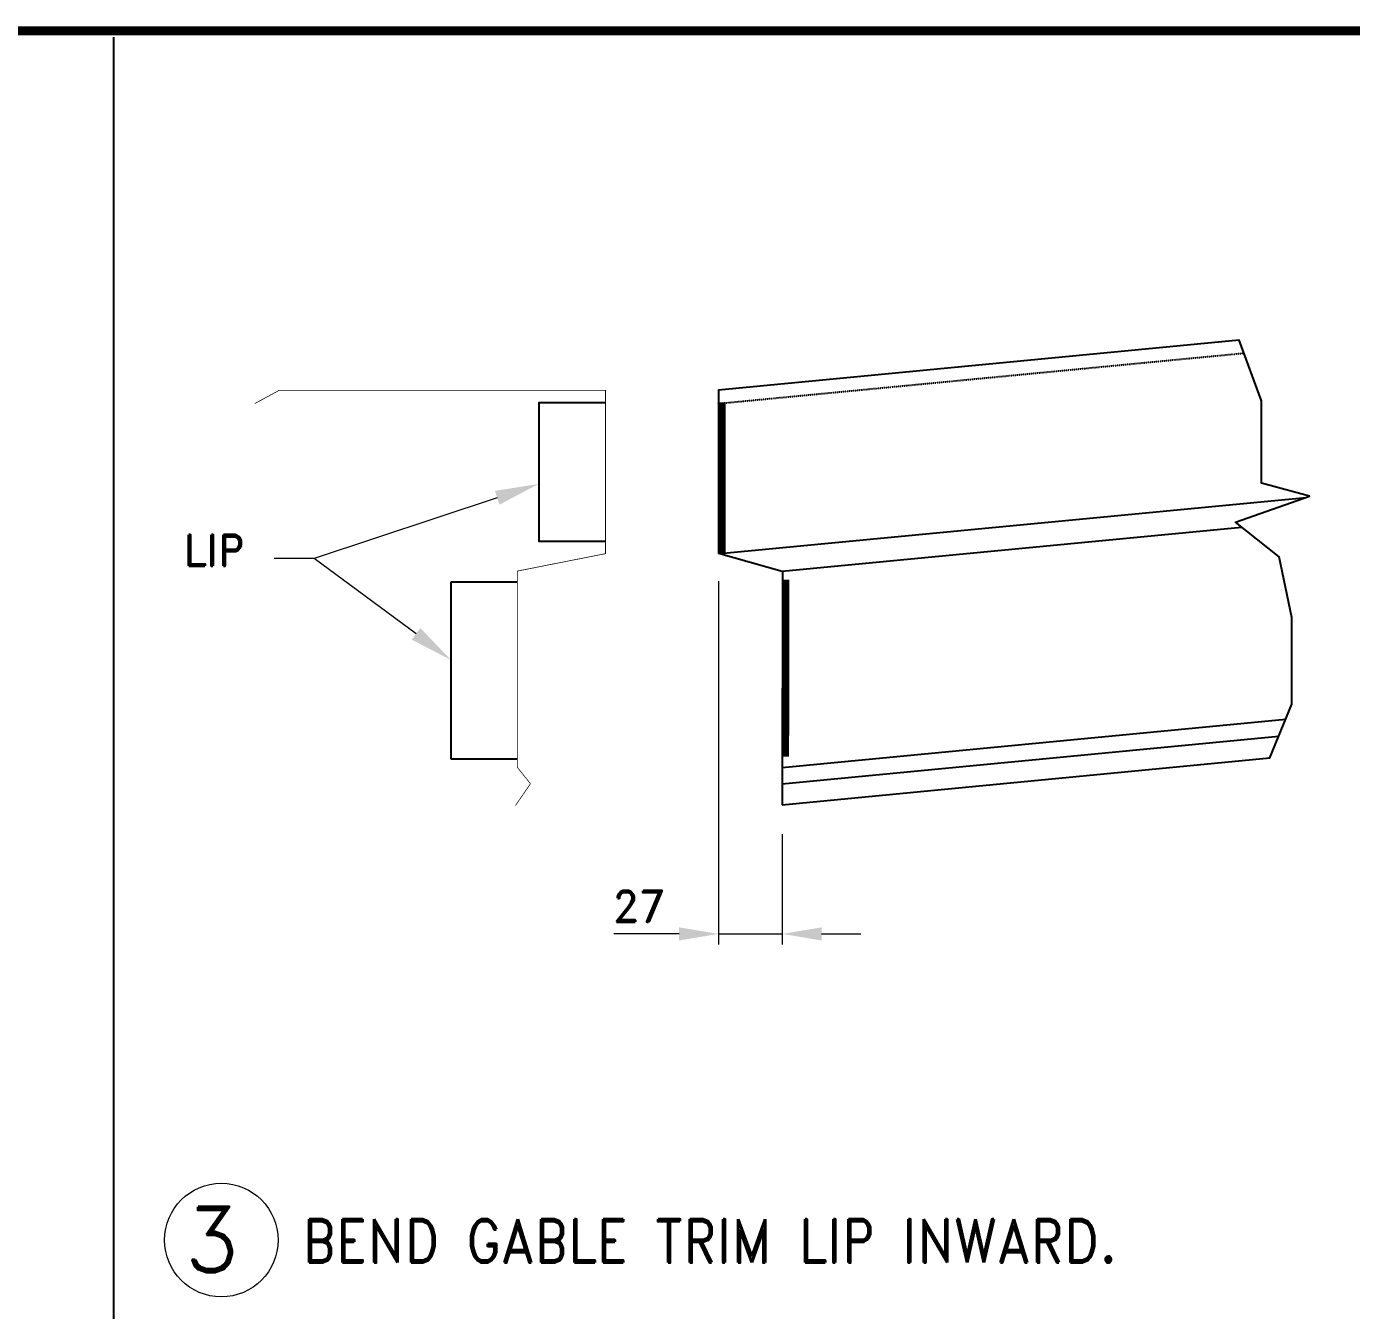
# Model space of a CAD drawing. Header units: millimetres. Extents: x 0 to 2669304, y -3314102 to 0.
# Drawn here: x 2491205 to 2506112, y -3173307 to -3158861 of the extents above; entities that cross this region are included whole.
import ezdxf

# ---------------------------------------------------------------- set-up
doc = ezdxf.new("R2010")
doc.units = ezdxf.units.MM
doc.header["$LTSCALE"] = 0.4
doc.header["$MEASUREMENT"] = 0
doc.linetypes.add('HIDDEN', pattern=[0.375, 0.25, -0.125])
for name, color, linetype in [('COL', 4, 'Continuous'), ('M-Purlin', 213, 'Continuous'), ('TRIMS', 144, 'Continuous')]:
    doc.layers.add(name, color=color, linetype=linetype)
doc.layers.add('Dimensions', color=5, linetype='Continuous', lineweight=0)
doc.layers.add('TEXT', color=7, linetype='Continuous', lineweight=13)
doc.styles.add('ROMAND', font='romand.shx')

msp = doc.modelspace()

# ---------------------------------------------------------------- linework, layer by layer
at = {"layer": 'COL'}
msp.add_line((2492182.8802, -3158979.5828), (2492182.8802, -3185592.6675), dxfattribs=at)
at = {"layer": 'Dimensions'}
for p, q in [((2496500.5493, -3164162.8513), (2494441.31, -3164848.1327)), ((2494441.31, -3164848.1327), (2493990.8825, -3164848.1327)), ((2495586.9576, -3165694.2342), (2494441.31, -3164848.1327)), ((2498989.3695, -3165103.0633), (2498989.3695, -3169187.5779)), ((2499707.559, -3167948.7198), (2499707.559, -3169187.5779)), ((2498547.2429, -3169070.2259), (2497813.7191, -3169070.2259)), ((2498989.3695, -3169070.2259), (2499707.559, -3169070.2259)), ((2500149.6857, -3169070.2259), (2500591.8123, -3169070.2259))]:
    msp.add_line(p, q, dxfattribs=at)
for points in [[(2496526.2479, -3164240.0744), (2496474.8507, -3164085.6282), (2496963.8878, -3164008.6598)], [(2495538.2169, -3165759.4121), (2495635.6984, -3165629.0562), (2495978.0254, -3165986.6784)], [(2498547.2429, -3168996.5381), (2498547.2429, -3169143.9136), (2498989.3695, -3169070.2259)], [(2500149.6857, -3168996.5381), (2500149.6857, -3169143.9136), (2499707.559, -3169070.2259)]]:
    msp.add_solid(points, dxfattribs=at)
at = {"layer": 'M-Purlin', "linetype": 'Continuous', "const_width": 98.2504}
msp.add_lwpolyline([(2461913.4555, -3187894.1192), (2539605.6915, -3187894.1192), (2539605.6915, -3158910.2629), (2461913.4555, -3158910.2629)], close=True, dxfattribs=at)
at = {"layer": 'TEXT'}
msp.add_circle((2493396.3328, -3172514.9183), 638.6273, dxfattribs=at)
at = {"layer": 'TRIMS'}
msp.add_line((2498989.3695, -3164785.5108), (2499032.7543, -3164789.7743), dxfattribs=at)
at = {"layer": 'TRIMS', "linetype": 'Continuous'}
for p, q in [((2496727.5008, -3165112.7857), (2495978.0254, -3165112.7857)), ((2495978.0254, -3165112.7857), (2495978.0254, -3167101.9106)), ((2495978.0254, -3167101.9106), (2496727.5008, -3167101.9106))]:
    msp.add_line(p, q, dxfattribs=at)
msp.add_lwpolyline([(2499707.559, -3167617.3856), (2505194.4855, -3167090.833), (2505440.2072, -3166484.0741), (2505440.2072, -3165753.0086), (2505440.2072, -3165510.4129), (2505296.2569, -3164828.5222), (2504805.9261, -3164438.402), (2505638.1389, -3164146.6315), (2505098.3252, -3163999.1071), (2505098.3252, -3163071.3423), (2504846.1477, -3162391.294), (2498989.3695, -3162953.3393), (2498989.3695, -3164785.5108), (2499707.559, -3164987.7522), (2499711.641, -3164987.3606)], close=True, dxfattribs=at)
at = {"layer": 'TRIMS', "linetype": 'HIDDEN'}
msp.add_lwpolyline([(2498974.9269, -3163104.481), (2504899.832, -3162536.0648)], dxfattribs=at)
at = {"layer": 'TRIMS', "linetype": 'Continuous', "const_width": 8.2038}
msp.add_lwpolyline([(2493773.3366, -3163102.9564), (2494049.7848, -3162953.3393), (2497718.917, -3162953.3393), (2497718.917, -3164792.1794), (2496727.5008, -3164987.9593), (2496727.5008, -3167196.6774), (2496874.2927, -3167380.7372), (2496704.8923, -3167627.1318)], dxfattribs=at)
at = {"layer": 'TRIMS', "linetype": 'Continuous'}
msp.add_lwpolyline([(2497718.917, -3163096.2496), (2496969.4416, -3163096.2496), (2496969.4416, -3164651.7571), (2497718.917, -3164651.7571)], dxfattribs=at)
at = {"layer": 'TRIMS', "linetype": 'HIDDEN', "const_width": 78.1314}
for points in [[(2499030.4977, -3163090.1241), (2499030.4977, -3164791.4352)], [(2499749.5949, -3165084.7845), (2499745.5129, -3167076.7478)]]:
    msp.add_lwpolyline(points, dxfattribs=at)
at = {"layer": 'TRIMS'}
for points in [[(2499007.6916, -3164792.1794), (2505601.7825, -3164159.3779)], [(2499707.559, -3164987.9593), (2504873.5499, -3164492.2053)], [(2499707.559, -3167196.6774), (2505371.7506, -3166653.1136)], [(2499707.559, -3167380.7372), (2505294.1971, -3166844.6158)]]:
    msp.add_lwpolyline(points, dxfattribs=at)

# ---------------------------------------------------------------- texts
at = {"layer": 'TEXT', "linetype": 'Continuous', "style": 'ROMAND'}
for s, p in [('LIP', (2492972.5106, -3164930.441)), ('27', (2497798.0805, -3168932.9252))]:
    msp.add_text(s, height=348.37783, dxfattribs=at).set_placement(p)
at = {"layer": 'TEXT', "style": 'ROMAND'}
msp.add_text('3', height=736.8777, dxfattribs=at).set_placement((2492977.7411, -3172877.3761))
at = {"layer": 'TEXT', "style": 'ROMAND', "width": 0.9}
msp.add_text('BEND GABLE TRIM LIP INWARD.', height=487.088652, dxfattribs=at).set_placement((2494309.3627, -3172767.4994))

doc.saveas('drawing.dxf')
